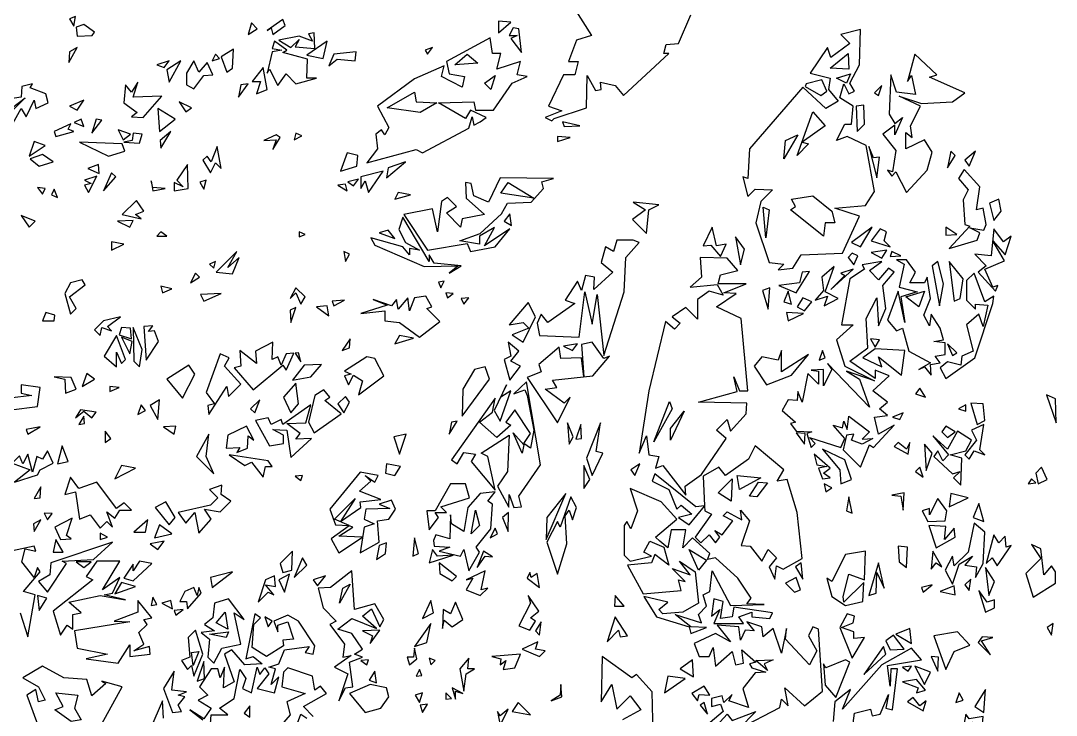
# Model space of a CAD drawing. Header units: millimetres. Extents: x -1920 to 1916, y -1858 to 1858.
# Drawn here: x -1067 to 115, y -1022 to -229 of the extents above; entities that cross this region are included whole.
import ezdxf

# ---------------------------------------------------------------- set-up
doc = ezdxf.new("R2010")
doc.units = ezdxf.units.MM
doc.layers.add('ALMOND-DRAW-PROFILE', color=7, linetype='Continuous', lineweight=25)

msp = doc.modelspace()

# ---------------------------------------------------------------- linework, layer by layer
at = {"layer": 'ALMOND-DRAW-PROFILE'}
for points in [[(-1006.3, -235.4), (-1004.4, -224.2), (-1011, -227)], [(-1002.5, -246.7), (-985.2, -246.1), (-982.8, -242), (-995, -233.6), (-1003.5, -236.4)], [(-807.3, -244.8), (-796.9, -238.3), (-803.5, -231.7)], [(-779.1, -244.8), (-765, -234.5), (-767.8, -227.9), (-785.7, -240.1), (-781, -237.3)], [(-521.9, -243), (-507.8, -230.7), (-521.9, -229.8)], [(-753.8, -258.9), (-731.2, -260.8), (-732.2, -243), (-738.7, -243.9), (-734.1, -252.3), (-749.1, -246.7), (-772.5, -251.4), (-758.5, -259.8), (-749.1, -250.5)], [(-495.6, -265.5), (-498.4, -238.3), (-505, -237.3), (-509.7, -245.8), (-500.3, -245.8), (-507.8, -249.5)], [(-202.8, -513.3), (-185.9, -511.4), (-176.5, -496.4), (-129.5, -494.5), (-109.8, -452.3), (-138, -442.9), (-103.3, -440.1), (-92.9, -424.1), (-102.3, -371.6), (-123.9, -361.2), (-136.1, -365.9), (-126.7, -347.1), (-119.2, -347.1), (-117.3, -326.5), (-132.4, -317.1), (-127.7, -301.2), (-122, -312.4), (-115.5, -309.6), (-121.1, -300.2), (-109.8, -279.6), (-108.9, -239.2), (-131.4, -244.8), (-121.1, -255.2), (-142.7, -271.1), (-146.4, -259.8), (-166.1, -288.9), (-143.6, -294.6), (-145.5, -307.7), (-134.2, -320.9), (-148.3, -329.3), (-174.6, -304.9), (-235.6, -375.3), (-237.5, -409.1), (-243.1, -407.2), (-237.5, -429.8), (-229, -421.3), (-209.3, -422.2), (-222.5, -435.4), (-228.1, -459.8), (-213.1, -504.8), (-196.2, -506.7)], [(-1011.9, -276.7), (-1002.5, -259.8), (-1011, -264.5)], [(-773.5, -303), (-764.1, -289.9), (-752.8, -301.2), (-729.4, -294.6), (-740.6, -294.6), (-739.7, -273), (-767.8, -265.5), (-763.2, -262.7), (-777.2, -252.3), (-780, -260.8), (-768.8, -262.7), (-780, -264.5), (-785.7, -288.9), (-782.9, -284.3)], [(-740.6, -268.3), (-721.9, -272.1), (-717.2, -252.3)], [(-672.1, -391.3), (-615.8, -376.2), (-608.3, -380), (-555.7, -351.8), (-551.9, -338.7), (-550.1, -348.1), (-542.6, -344.3), (-536, -339.6), (-553.8, -331.2), (-559.5, -340.6), (-590.4, -322.7), (-550.1, -321.8), (-548.2, -331.2), (-527.5, -331.2), (-506, -300.2), (-489.1, -292.7), (-500.3, -290.8), (-496.6, -275.8), (-523.8, -284.3), (-519.1, -266.4), (-528.5, -266.4), (-531.3, -248.6), (-581, -275.8), (-578.2, -289.9), (-560.4, -292.7), (-563.2, -304.9), (-586.7, -292.7), (-583.9, -280.5), (-617.7, -295.5), (-659.9, -326.5), (-646.8, -350.9), (-651.4, -359.4), (-655.2, -353.7), (-661.8, -358.4), (-659.9, -375.3)], [(-602.6, -267.4), (-597, -259.8), (-605.5, -262.7)], [(-848.6, -274.9), (-840.1, -272.1), (-844.8, -267.4)], [(-831.7, -288), (-825.1, -283.3), (-824.2, -261.7), (-838.2, -270.2)], [(-715.3, -280.5), (-705.9, -273), (-685.2, -274.9), (-684.3, -264.5), (-709.6, -267.4)], [(-571.7, -279.6), (-557.6, -267.4), (-545.4, -277.7)], [(-143.6, -283.3), (-123, -266.4), (-122, -284.3)], [(-56.3, -425.1), (-32.9, -399.7), (-27.2, -379.1), (-35.7, -365), (-57.3, -375.3), (-57.3, -356.5), (-49.8, -362.2), (-51.6, -349), (-40.4, -326.5), (-64.8, -315.2), (-39.4, -323.7), (-3.8, -321.8), (10.3, -311.5), (-30, -293.6), (-21.6, -290.8), (-46.9, -267.4), (-55.4, -298.3), (-50.7, -291.8), (-46, -313.4), (-67.6, -310.5), (-74.2, -290.8), (-76, -335.9), (-69.5, -346.2), (-61, -339.6), (-69.5, -359.4), (-69.5, -348.1), (-83.5, -358.4), (-68.5, -377.2), (-72.3, -401.6), (-77.9, -399.7), (-73.2, -406.3), (-68.5, -401.6)], [(-903, -282.4), (-897.4, -274.9), (-911.5, -279.6)], [(-897.4, -299.3), (-884.2, -274.9), (-900.2, -285.2)], [(-869.2, -306.8), (-858, -291.8), (-847.6, -290.8), (-854.2, -276.7), (-863.6, -288), (-869.2, -274.9), (-877.7, -288.9), (-877.7, -302.1)], [(-797.9, -312.4), (-785.7, -307.7), (-790.4, -282.4), (-802.6, -298.3), (-793.2, -298.3)], [(-530.4, -307.7), (-537.9, -300.2), (-525.7, -291.8)], [(-124.8, -300.2), (-136.1, -294.6), (-120.2, -289.9)], [(-1077.6, -350), (-1066.3, -329.3), (-1060.7, -338.7), (-1051.3, -319.9), (-1049.5, -329.3), (-1035.4, -322.7), (-1038.2, -312.4), (-1056, -305.8), (-1053.2, -301.2), (-1065.4, -304), (-1066.3, -316.2), (-1084.2, -319), (-1077.6, -329.3), (-1061.7, -317.1), (-1076.7, -332.1)], [(-927.2, -339.6), (-905.8, -315.2), (-938.7, -316.2), (-933.1, -299.3), (-940.6, -310.5), (-947.1, -302.1), (-949, -322.7), (-934, -334), (-940.6, -338.7)], [(-818.5, -316.2), (-807.3, -301.2), (-815.7, -302.1)], [(-170.7, -301.1), (-171.8, -304), (-153.9, -314.3), (-147.4, -309.6), (-153, -296.5)], [(-88.2, -314.3), (-84.5, -303), (-92.9, -311.5)], [(-611.1, -334), (-648.6, -328.4), (-617.7, -310.5), (-615.8, -321.8), (-592.3, -322.7)], [(-1002.5, -331.2), (-995, -319.9), (-1011, -326.5)], [(-908.6, -355.6), (-890.8, -341.5), (-910.5, -329.3)], [(-878.6, -333.1), (-872, -328.4), (-886.1, -321.8)], [(-112.6, -355.6), (-104.2, -347.1), (-105.1, -325.6), (-113.6, -326.5)], [(-1006, -345.2), (-995, -350), (-997.8, -341.5)], [(-985.6, -357.5), (-974.4, -342.5), (-980.9, -341.5)], [(-181.2, -382.8), (-163.3, -333.1), (-149.3, -349), (-175.5, -367.8), (-168, -369.7)], [(-1026.9, -361.2), (-1006.3, -355.6), (-1012.8, -352.8), (-1009.5, -346.8), (-1028.8, -355.6)], [(-950, -365), (-941.5, -358.4), (-955.6, -353.7)], [(-446.8, -350), (-429, -349), (-448.7, -344.3)], [(-949, -367.8), (-931.2, -368.7), (-928.4, -358.4), (-938.7, -357.5), (-939.6, -365.9)], [(-906.8, -374.4), (-895.5, -355.6), (-907.7, -365.9)], [(-779.1, -376.2), (-770.7, -362.2), (-775.4, -359.4), (-789.4, -365.9), (-775.4, -365)], [(-754.7, -365), (-746.3, -360.3), (-752.8, -357.5)], [(-454.3, -366.9), (-440.2, -362.2), (-454.3, -361.2)], [(-196.2, -386.6), (-194.3, -365.9), (-180.2, -359.4)], [(-1057, -383.8), (-1039.1, -371.6), (-1051.3, -366.9)], [(-966.8, -383.8), (-948.1, -378.1), (-950.9, -369.7), (-999.7, -367.8)], [(-850.5, -402.5), (-844.8, -391.3), (-838.2, -397.8), (-842.9, -372.5), (-849.5, -390.3), (-854.2, -383.8), (-858.9, -388.4)], [(-90.1, -408.2), (-87.3, -384.7), (-93.9, -385.6), (-99.5, -372.5)], [(-1045.7, -395), (-1029.7, -390.3), (-1041.9, -381.9), (-1056, -386.6)], [(-702.1, -400.7), (-683.4, -395), (-682.4, -382.8), (-694.6, -380)], [(-9.4, -396.9), (-0.9, -382.8), (-5.6, -378.1)], [(15, -395), (22.5, -378.1), (10.3, -388.4)], [(-990.3, -397.8), (-977.2, -403.5), (-978.1, -393.1)], [(-891.8, -423.2), (-875.8, -420.4), (-876.7, -393.1), (-888.9, -411), (-881.4, -418.5), (-891.8, -413.8)], [(-670.2, -425.1), (-653.3, -400.7), (-678.7, -407.2), (-678.7, -420.4), (-674, -411.9)], [(-649.6, -408.2), (-628, -390.3), (-647.7, -396.9)], [(-7.5, -488.9), (24.4, -479.5), (27.2, -471.1), (16, -465.4), (31.9, -468.2), (34.7, -461.7), (31, -442.9), (23.5, -444.8), (27.2, -418.5), (9.4, -398.8), (2.8, -409.1), (14.1, -422.2), (8.4, -433.5), (10.3, -461.7), (16, -463.5)], [(-989.4, -425.1), (-980, -406.3), (-994.1, -411), (-986.6, -414.7), (-994.1, -416.6)], [(-972.5, -423.2), (-958.4, -407.2), (-963.1, -402.5)], [(-916.2, -423.2), (-902.1, -420.4), (-916.2, -419.4), (-918, -411.9)], [(-862.3, -413.4), (-858, -421.3), (-855.1, -411)], [(-687.1, -417.5), (-681.5, -410), (-693.7, -412.9)], [(-553.8, -492.6), (-525.7, -487), (-508.8, -466.4), (-537.9, -486.1), (-526.5, -465), (-543.5, -474.8), (-543.5, -484.2), (-566, -480.4), (-542.6, -472), (-518.2, -449.5), (-518.2, -449.5), (-511.6, -437.3), (-484.4, -436.3), (-470.3, -420.4), (-472.2, -412.9), (-459, -409.1), (-520, -408.2), (-533.2, -436.3), (-550.1, -428.8), (-552.9, -414.7), (-559.5, -413.8), (-558.5, -431.6), (-537.9, -450.4), (-563.2, -455.1), (-565.1, -464.5), (-581, -448.5), (-569.8, -441), (-580.1, -430.7), (-586.7, -435.4), (-591.4, -470.1), (-597, -443.8), (-629.9, -450.4), (-602.6, -490.8), (-557.6, -483.3)], [(-1041.9, -426.9), (-1039.1, -420.4), (-1047.6, -419.4)], [(-1025, -430.7), (-1028.8, -421.3), (-1031.6, -427.9)], [(-694.6, -423.2), (-696.5, -415.7), (-705, -416.6)], [(-640.2, -432.6), (-622.3, -427.9), (-636.4, -425.1)], [(-481.5, -431.6), (-519.1, -426), (-510.6, -413.8)], [(-950.9, -450.4), (-929.3, -455.1), (-935.9, -450.4), (-926.5, -446.6), (-934.9, -434.4)], [(-352.9, -472), (-350.1, -444.8), (-338.9, -439.1), (-368, -436.3), (-353.9, -444.8), (-368.9, -456)], [(-151.1, -474.8), (-188.7, -444.8), (-183, -441), (-187.7, -432.6), (-163.3, -428.8), (-141.7, -446.6), (-138, -459.8), (-149.3, -459.8)], [(43.2, -457), (51.6, -446.6), (48.8, -432.6), (38.5, -437.3)], [(-216.8, -476.7), (-219.7, -442), (-213.1, -444.8)], [(-1057, -464.5), (-1050.4, -457.9), (-1066.3, -451.3)], [(-942.4, -464.5), (-938.7, -457), (-956.5, -457.9)], [(-578.2, -517), (-564.2, -508.6), (-595.1, -505.8), (-600.8, -496.4), (-600.8, -503.9), (-630.8, -453.2), (-635.5, -467.3), (-628, -482.3), (-612, -490.8), (-623.3, -488.9), (-623.3, -496.4), (-630.8, -487), (-667.4, -476.7), (-662.7, -485.1), (-606.4, -509.5), (-567.9, -508.6)], [(-506.9, -462.6), (-508.8, -449.5), (-515.3, -457.9)], [(-911.5, -474.8), (-900.2, -474.8), (-906.8, -470.1)], [(-749.1, -475.7), (-742.5, -472.9), (-749.1, -470.1)], [(-640.2, -477.6), (-647.7, -468.2), (-658, -471.1)], [(-268.5, -498.3), (-261.9, -484.2), (-273.2, -486.1), (-277.9, -464.5), (-288.2, -486.1), (-279.7, -485.1)], [(-108.9, -487), (-95.7, -464.5), (-119.2, -482.3)], [(-79.2, -470), (-86.4, -466.4), (-96.7, -480.4), (-75.1, -487), (-81.7, -480.4)], [(-11.3, -473.9), (0.9, -472.9), (-11.3, -464.5)], [(45.1, -537.7), (47.9, -531.1), (42.2, -533), (32.9, -512.4), (55.4, -503), (42.2, -480.4), (56.3, -496.4), (62.9, -474.8), (54.4, -481.4), (43.2, -466.4), (40.4, -497.3), (21.6, -495.5), (34.7, -508.6), (25.3, -516.1)], [(-963.1, -490.8), (-949, -484.2), (-963.1, -481.4)], [(-422.5, -520), (-427.1, -536.8), (-431.8, -526.4), (-445.9, -548), (-434.6, -551.8), (-465.6, -573.4), (-473.1, -564), (-477.8, -574.3), (-475, -588.4), (-429.9, -590.3), (-423.3, -538.6), (-414.9, -575.2), (-409.3, -541.5), (-401.8, -610.9), (-378.3, -538.6), (-376.4, -499.2), (-361.4, -482.3), (-368, -479.5), (-386.7, -479.5), (-390.5, -492.6), (-399.9, -487), (-404.6, -504.8), (-391.4, -516.1), (-413, -535.8), (-412.1, -521.7)], [(-245.9, -507.7), (-241.2, -489.8), (-251.6, -475.7)], [(-843.9, -516.1), (-825.1, -518), (-817.6, -499.2), (-830.7, -510.5), (-820.4, -492.6)], [(-696.5, -503.9), (-691.8, -495.5), (-698.4, -492.6)], [(-116.4, -507.7), (-111.7, -497.3), (-118.3, -494.5), (-123, -499.2)], [(-84.5, -500.2), (-78.8, -490.8), (-96.7, -493.6)], [(-75.1, -498.3), (-62.9, -497.3), (-73.2, -492.6)], [(-846.7, -511.4), (-844.8, -503.9), (-851.4, -506.7)], [(-307.9, -770.5), (-308.8, -760.2), (-290.1, -747), (-261.9, -705.7), (-273.2, -696.3), (-261, -684.1), (-257.2, -697.3), (-239.4, -677.6), (-238.4, -665.4), (-293.8, -664.4), (-249.7, -652.2), (-253.4, -635.3), (-246.9, -651.3), (-237.5, -651.3), (-245, -568.7), (-273.2, -555.5), (-250.6, -540.5), (-264.7, -539.6), (-239.4, -529.3), (-271.3, -529.3), (-268.5, -518.9), (-248.8, -514.2), (-261, -500.2), (-291.9, -499.2), (-290.1, -521.7), (-303.2, -533), (-272.2, -530.2), (-265.6, -542.4), (-281.6, -537.7), (-294.7, -547.1), (-294.7, -569.6), (-307.9, -556.5), (-323.8, -566.8), (-314.5, -574.3), (-321, -580.9), (-331.4, -572.4), (-350.1, -651.3), (-361.4, -722.6), (-352.9, -702.9), (-350.1, -724.5), (-338.9, -726.4), (-342.6, -739.5), (-334.2, -736.7)], [(-108.9, -738.6), (-98.6, -713.2), (-93.9, -716.1), (-70.4, -690.7), (-88.2, -701), (-92.9, -681.3), (-77.9, -679.4), (-87.3, -671.9), (-77.9, -664.4), (-94.8, -651.3), (-76, -634.4), (-92, -627.8), (-92, -637.2), (-121.1, -617.5), (-100.4, -602.5), (-102.3, -568.7), (-90.1, -545.2), (-88.2, -577.1), (-79.8, -557.4), (-83.5, -531.1), (-70.4, -516.1), (-77, -511.4), (-88.2, -524.6), (-98.6, -514.2), (-84.5, -503.9), (-107, -507.7), (-104.2, -512.4), (-121.1, -523.6), (-130.5, -576.2), (-117.3, -576.2), (-136.1, -593.1), (-126.7, -623.1), (-92.9, -640), (-124.8, -628.8), (-109.8, -638.1), (-98.6, -670.1), (-146.4, -620.3), (-141.7, -626.9), (-151.1, -645.6), (-151.1, -626.9), (-165.2, -627.8), (-156.8, -628.8), (-156.8, -643.8), (-169, -631.6), (-175.5, -664.4), (-180.2, -652.2), (-181.2, -662.5), (-191.5, -661.6), (-198.1, -673.8), (-183, -687), (-188.7, -688.8), (-182.1, -697.3), (-164.3, -698.2), (-169.9, -700.1), (-165.2, -716.1), (-160.5, -711.4), (-167.1, -704.8), (-131.4, -716.1), (-126.7, -705.7), (-139.9, -690.7), (-129.5, -693.5), (-127.7, -686), (-123.9, -695.4), (-122, -680.4), (-98.6, -698.2), (-107, -706.7), (-94.8, -705.7), (-107, -712.3), (-119.2, -707.6), (-116.4, -701), (-124.8, -702), (-128.6, -718.9)], [(-28.2, -633.4), (-29.1, -621.2), (-17.8, -619.4), (-23.5, -611.9), (-12.2, -610), (-12.2, -596.8), (-25.3, -595), (-14.1, -593.1), (-17.8, -579.9), (-28.2, -564), (-30, -577.1), (-36.6, -564.9), (-29.1, -546.1), (-32.9, -521.7), (-35.7, -528.3), (-52.6, -528.3), (-46, -516.1), (-56.3, -502), (-67.6, -502), (-59.1, -506.7), (-64.8, -533), (-44.1, -538.6), (-62.9, -544.3), (-58.2, -573.4), (-65.7, -537.7), (-77.9, -570.6), (-67.6, -582.8), (-61, -579.9), (-53.5, -606.2), (-29.1, -619.4), (-42.2, -626.9), (-35.7, -624.1)], [(-18.8, -554.6), (-14.1, -529.3), (-20.7, -503.9), (-27.2, -508.6)], [(-1.9, -549), (4.7, -546.1), (8.4, -523.6), (-7.5, -503.9)], [(-873, -528.3), (-862.7, -521.7), (-867.3, -517)], [(-182.1, -539.6), (-167.1, -515.2), (-175.5, -516.1), (-178.4, -528.3), (-201.8, -531.1)], [(-150.2, -554.6), (-134.2, -546.1), (-149.3, -538.6), (-138.9, -509.5), (-153, -521.7), (-151.1, -536.8), (-160.5, -548), (-146.4, -543.3)], [(-142.7, -535.8), (-117.3, -512.4), (-131.4, -517), (-126.7, -519.9)], [(-11.3, -637.2), (21.6, -613.7), (42.2, -551.8), (43.2, -543.3), (32.9, -549.9), (20.7, -517), (12.2, -525.5), (12.2, -548), (22.5, -558.4), (22.5, -552.7), (36.6, -553.7), (31, -578.1), (26.3, -564), (12.2, -576.2), (19.7, -606.2), (6.6, -611.9), (5.6, -622.2), (-9.4, -618.4), (-17.8, -625)], [(-1010, -564), (-1003.5, -557.4), (-1011, -544.3), (-993.2, -530.3), (-996.9, -524.6), (-1010, -528.3), (-1016.6, -540.5)], [(-587.6, -533.9), (-583.9, -526.4), (-590.4, -527.4)], [(-904.9, -539.6), (-894.6, -534.9), (-906.8, -532.1)], [(-858, -549), (-838.2, -540.5), (-861.7, -541.5)], [(-747.2, -552.7), (-742.5, -544.3), (-752.8, -533.9), (-759.4, -546.1), (-752.8, -539.6)], [(-612, -590.3), (-588.6, -572.4), (-603.6, -557.4), (-597.9, -555.5), (-604.5, -543.3), (-617.7, -545.2), (-623.3, -560.2), (-625.2, -545.2), (-636.4, -558.4), (-638.3, -547.1), (-643.9, -554.6), (-664.6, -547.1), (-648.6, -553.7), (-678.7, -563), (-651.4, -560.2), (-651.4, -571.5), (-634.6, -573.4)], [(-580.1, -545.2), (-573.5, -540.5), (-582, -539.6)], [(-214, -558.4), (-212.1, -533.9), (-220.6, -536.8)], [(-187.7, -552.7), (-191.5, -537.7), (-196.2, -549.9)], [(-42.2, -555.5), (-57.3, -544.3), (-35.7, -537.7)], [(-715.3, -565.9), (-717.2, -554.6), (-729.4, -555.5)], [(-709.6, -554.6), (-697.4, -548), (-711.5, -549)], [(-561.3, -552.7), (-555.7, -545.2), (-564.2, -546.1)], [(-493.7, -595.9), (-479.7, -566.8), (-488.1, -550.8), (-509.7, -576.2), (-493.7, -573.4), (-487.2, -579.9), (-506, -587.5)], [(-172.7, -560.2), (-164.3, -549.9), (-174.6, -545.2), (-181.2, -555.5)], [(-1041.9, -571.5), (-1028.8, -571.5), (-1027.9, -564.9), (-1038.2, -562.1)], [(-976.2, -588.4), (-974.4, -579), (-963.1, -582.8), (-967.8, -578.1), (-952.8, -566.8), (-972.5, -571.5), (-982.8, -581.8)], [(-758.5, -573.4), (-752.8, -556.5), (-759.4, -559.3)], [(-191.5, -571.5), (-173.7, -563), (-193.4, -562.1)], [(-923.7, -616.6), (-909.6, -595), (-914.3, -582.8), (-920.9, -583.7), (-916.2, -577.1), (-926.5, -578.1)], [(-957.5, -624.1), (-957.5, -607.2), (-951.8, -620.3), (-947.1, -615.6), (-957.5, -588.4), (-971.5, -611.9)], [(-940.6, -592.1), (-941.5, -579.9), (-951.8, -579), (-954.6, -587.5)], [(-942.4, -609), (-939.6, -595), (-951.8, -590.3)], [(-931.2, -624.1), (-928.4, -604.3), (-938.7, -579), (-937.7, -617.5)], [(-640.2, -597.8), (-618.6, -591.2), (-634.6, -588.4)], [(-801.6, -650.3), (-767.8, -622.2), (-764.1, -627.8), (-755.3, -608.5), (-764.1, -609), (-769.7, -622.2), (-773.5, -612.8), (-780, -615.6), (-779.1, -595.9), (-798.8, -606.2), (-797.9, -620.3), (-816.7, -605.3), (-815.7, -623.1), (-823.2, -625)], [(-700.3, -605.3), (-691.8, -602.5), (-690.9, -592.1)], [(-508.8, -639.1), (-496.6, -623.1), (-507.8, -617.5), (-498.4, -606.2), (-510.6, -595.9), (-507.8, -611.9), (-515.3, -615.6)], [(-454.3, -687.9), (-440.2, -658.8), (-446.8, -665.4), (-468.4, -649.4), (-455.3, -647.5), (-460, -639.1), (-414, -634.4), (-395.2, -611.9), (-401.8, -614.7), (-414.9, -595.9), (-427.1, -598.7), (-424.3, -635.3), (-427.1, -613.7), (-450.6, -614.7), (-452.4, -601.5), (-475.9, -621.2), (-473.1, -629.7), (-489.1, -636.3)], [(-437.4, -605.3), (-431.8, -597.8), (-447.8, -600.6)], [(-92, -601.5), (-87.3, -593.1), (-97.6, -592.1)], [(-3.8, -610.9), (0.9, -608.1), (-9.4, -597.8)], [(-852.3, -678.5), (-831.7, -646.6), (-829.8, -657.9), (-815.7, -643.8), (-834.5, -623.1), (-828.9, -613.7), (-839.2, -609), (-855.1, -653.2), (-845.8, -666.3), (-853.3, -668.2)], [(-753.9, -608.4), (-747.2, -618.4), (-750, -608.1)], [(-681.5, -656), (-652.4, -634.4), (-662.7, -614.7), (-672.1, -612.8), (-697.4, -628.8), (-689.9, -632.5), (-697.4, -634.4), (-692.8, -644.7), (-687.1, -633.4), (-676.8, -640)], [(-215.9, -644.7), (-187.7, -633.4), (-168, -610), (-199, -629.7), (-199, -605.3), (-202.8, -616.6), (-221.5, -612.8), (-230, -623.1)], [(-155.8, -616.6), (-149.3, -613.7), (-152.1, -605.3)], [(-62, -633.4), (-58.2, -605.3), (-92, -603.4), (-106.1, -613.7), (-84.5, -624.1), (-88.2, -612.8)], [(-882.4, -659.7), (-868.3, -632.5), (-874.9, -622.2), (-900.2, -638.1)], [(-756.6, -639.1), (-735.9, -635.3), (-723.7, -621.2), (-743.4, -622.2)], [(-563.2, -680.4), (-532.2, -638.1), (-536.9, -624.1), (-549.1, -626.9), (-562.3, -649.4)], [(-1015.7, -654.1), (-1003.5, -649.4), (-1009.1, -636.3), (-1028.8, -635.3), (-1016.6, -638.1)], [(-996.9, -646.6), (-982.8, -638.1), (-991.3, -631.6)], [(-1077.6, -672.9), (-1047.6, -669.1), (-1044.8, -647.5), (-1066.3, -644.7), (-1066.3, -654.1), (-1054.1, -656.9), (-1079.5, -659.7), (-1077.6, -671), (-1089.8, -664.4)], [(-965, -652.2), (-954.6, -647.5), (-965, -646.6)], [(-758.5, -676.6), (-750, -666.3), (-752.8, -642.8), (-766.9, -658.8)], [(-510, -784.2), (-509.7, -769.6), (-504.1, -784.6), (-495.6, -783.6), (-498.4, -771.4), (-474, -735.8), (-490, -641), (-504.1, -655), (-491.9, -650.3), (-489.1, -656.9), (-481.5, -696.3), (-485.3, -717), (-492.8, -711.4), (-485.3, -700.1), (-503.1, -672.9), (-513.5, -687), (-507.8, -690.7), (-523.8, -704.8), (-543.5, -687), (-528.5, -675.7), (-525.7, -659.7), (-575.4, -730.1), (-568.8, -734.8), (-561.3, -721.7), (-548.2, -723.6), (-552.9, -732), (-525.7, -764.9), (-534.1, -726.4), (-541.6, -722.6), (-509.7, -702), (-511.6, -743.3), (-522.8, -760.2)], [(-520, -686), (-507.8, -651.3), (-519.1, -658.8), (-512.5, -644.7), (-526.6, -673.8)], [(-46, -655), (-34.7, -658.8), (-41.3, -648.5)], [(-732.2, -699.2), (-701.2, -677.6), (-720, -662.5), (-714.3, -658.8), (-720.9, -650.3), (-731.2, -656.9), (-738.7, -687)], [(-698.4, -676.6), (-691.8, -664.4), (-696.5, -657.9), (-705, -666.3)], [(114.5, -687.9), (113.6, -660.7), (103.3, -656)], [(-1004.4, -682.3), (-995, -674.7), (-985.6, -682.3), (-980.9, -675.7), (-998.8, -672.9)], [(-933.1, -678.5), (-924.6, -673.8), (-929.3, -667.2)], [(-910.5, -684.1), (-908.6, -661.6), (-919, -668.2)], [(-799.8, -676.6), (-794.1, -661.6), (-804.5, -671.9)], [(-758.5, -727.3), (-735, -705.7), (-752.8, -706.7), (-748.1, -700.1), (-763.2, -688.8), (-741.6, -687.9), (-735.9, -667.2), (-767.8, -689.8), (-769.7, -684.1), (-781, -689.8), (-784.7, -682.3), (-798.8, -685.1), (-782.9, -714.2), (-766.9, -711.4), (-766.9, -702), (-779.1, -695.4), (-763.2, -696.3)], [(-344.5, -709.5), (-326.7, -663.5), (-323.8, -671.9)], [(11.3, -674.7), (11.3, -667.2), (2.8, -671.9)], [(24.4, -689.8), (32.9, -685.1), (31, -666.3), (16.9, -665.4)], [(-1000.6, -689.8), (-994.1, -688.8), (-995, -680.4)], [(-325.7, -707.6), (-325.7, -694.5), (-309.8, -674.7)], [(-63.8, -684.1), (-60.1, -676.6), (-72.3, -681.3)], [(-1058.8, -701), (-1044.8, -692.6), (-1060.7, -695.4)], [(-891.8, -701), (-889.9, -691.6), (-904, -692.6)], [(-820.4, -721.7), (-808.2, -717), (-807.3, -702.9), (-800.7, -707.6), (-809.1, -691.6), (-830.7, -702), (-832.6, -717), (-816.7, -716.1)], [(-578.2, -701), (-568.8, -686), (-575.4, -687)], [(-441.2, -712.3), (-436.5, -703.8), (-443.1, -687.9)], [(-433.7, -706.7), (-427.1, -705.7), (-428, -689.8)], [(-414.9, -748), (-402.7, -722.6), (-410.2, -720.7), (-405.5, -687.9), (-421.5, -728.3)], [(-9.4, -704.8), (-0.9, -698.2), (-11.3, -691.6), (-16, -698.2)], [(15, -729.2), (20.7, -719.8), (32.9, -724.5), (27.2, -718.9), (31.9, -689.8), (17.8, -696.3), (23.5, -707.6), (10.3, -724.5)], [(-970.6, -710.4), (-964, -705.7), (-970.6, -697.3)], [(-846.7, -746.1), (-855.1, -726.4), (-852.3, -701), (-866.4, -726.4)], [(-634.6, -723.6), (-627, -701), (-641.1, -703.8)], [(-494.7, -722.6), (-505, -699.2), (-492.8, -713.2)], [(-172.7, -712.3), (-171.8, -700.1), (-182.1, -699.2)], [(5.6, -759.2), (6.6, -728.3), (-6.6, -724.5), (11.3, -719.8), (17.8, -707.6), (1.9, -697.3), (-9.4, -717.9), (-26.3, -702.9), (-8.4, -724.5), (-15, -731.1), (-20.7, -719.8), (-25.3, -726.4), (-3.8, -746.1), (4.7, -743.3), (-2.8, -750.8)], [(-1047.6, -747.3), (-1044.8, -741.4), (-1029.7, -733.9), (-1036.3, -719.8), (-1041.9, -729.2), (-1048.5, -726.4), (-1053.2, -744.2), (-1058.8, -723.6), (-1064.5, -734.8), (-1068.2, -725.4), (-1076.7, -733.9), (-1056, -741.4), (-1073.9, -755.5)], [(-1025, -734.8), (-1012.8, -732), (-1019.4, -714.2)], [(-304.1, -804.3), (-286.6, -783), (-286.3, -788.3), (-278.8, -792.1), (-297.6, -818.4), (-291, -824.9), (-281.6, -815.6), (-274.1, -824.9), (-269.4, -818.4), (-275, -810.9), (-266.6, -815.6), (-254.4, -799.6), (-265.6, -794), (-261, -789.3), (-244.1, -798.7), (-245.9, -787.4), (-235.6, -799.6), (-245, -827.8), (-234.7, -828.7), (-221.5, -845.6), (-214, -832.4), (-204.6, -841.8), (-213.1, -852.2), (-206.5, -866.2), (-204.6, -851.2), (-197.1, -855), (-175.5, -842.8), (-181.2, -790.2), (-192.4, -752.7), (-203.7, -754.5), (-196.2, -741.4), (-229, -714.2), (-236.5, -729.2), (-262.8, -748), (-270.3, -738.6), (-288.2, -748.9), (-286.6, -782.7), (-296.6, -783.6), (-343.6, -746.1), (-346.4, -754.5), (-327.6, -763.9), (-318.2, -786.5), (-313.5, -781.8), (-301.3, -792.1), (-316.3, -795.8)], [(-131.4, -757.4), (-119.2, -752.7), (-126.7, -730.1), (-152.1, -717.9), (-132.4, -741.4)], [(-54.4, -723.6), (-52.6, -710.4), (-56.3, -717.9), (-65.7, -710.4), (-70.4, -715.1)], [(-33.8, -742.3), (-27.2, -722.6), (-35.7, -712.3)], [(-790.4, -749.8), (-787.6, -737.6), (-780, -737.6), (-784.7, -731.1), (-828.9, -724.5), (-811, -736.7), (-803.5, -732.9)], [(-152.1, -751.7), (-143.6, -750.8), (-151.1, -745.2), (-143.6, -739.5), (-161.5, -723.6), (-158.6, -735.8), (-147.4, -737.6), (-156.8, -739.5)], [(-959.3, -751.7), (-935.9, -739.5), (-951.8, -736.7)], [(-692.2, -805.2), (-708.7, -797.7), (-685.2, -774.3), (-702.1, -800.5), (-678.7, -784.6), (-679.6, -778), (-656.1, -775.2), (-680.5, -765.8), (-667.4, -754.5), (-674, -748), (-662.7, -755.5), (-659, -748), (-679.6, -744.2), (-714.3, -786.5), (-707.8, -804.3)], [(-640.2, -748), (-633.6, -737.6), (-649.6, -734.8), (-650.5, -745.2)], [(-424.3, -763), (-417.7, -752.7), (-424.3, -736.7)], [(-366.1, -748), (-360.5, -734.8), (-370.8, -741.4)], [(-37.5, -749.8), (-41.3, -738.6), (-46, -743.3)], [(93.9, -757.4), (104.2, -752.7), (97.6, -738.6), (91.1, -745.2)], [(-976.2, -808), (-968.7, -800.5), (-962.2, -807.1), (-968.7, -789.3), (-959.3, -796.8), (-953.7, -787.4), (-940.6, -787.4), (-948.8, -779.2), (-957.5, -785.5), (-980, -755.5), (-1000.6, -763), (-1010, -749.8), (-1016.6, -769.6), (-1004.4, -766.7), (-999.7, -797.7), (-987.5, -793)], [(-747.2, -753.6), (-745.3, -748), (-753.8, -748.9)], [(-256.3, -777.1), (-271.3, -767.7), (-255.3, -751.7)], [(-246.9, -763.9), (-249.7, -748), (-222.5, -750.8)], [(-235.6, -771.4), (-225.3, -755.5), (-215, -756.4), (-227.2, -772.4)], [(82.6, -757.4), (91.1, -756.4), (86.4, -751.7)], [(-1051.3, -774.3), (-1044.8, -773.3), (-1043.8, -761.1)], [(-863.6, -813.7), (-849.5, -797.7), (-857, -786.5), (-839.2, -789.3), (-827, -777.1), (-838.2, -769.6), (-837.3, -759.2), (-851.4, -763.9), (-842, -773.3), (-850.5, -781.8), (-887.1, -790.2), (-878.6, -802.4), (-868.3, -790.2)], [(-600.8, -809.9), (-590.4, -795.8), (-594.2, -790.2), (-581, -790.2), (-587.6, -783.6), (-554.8, -773.3), (-559.5, -757.4), (-576.4, -757.4), (-594.2, -788.3), (-603.6, -788.3)], [(-555.7, -856.9), (-543.5, -835.3), (-547.3, -829.6), (-530.4, -809), (-528.5, -780.8), (-534.1, -777.1), (-525.7, -766.7), (-542.6, -768.6), (-556.6, -784.6), (-561.3, -811.8), (-575.4, -803.3), (-576.4, -793), (-577.3, -820.2), (-593.3, -815.6), (-596.1, -822.1), (-595.1, -828.7), (-577.3, -829.6), (-589.5, -834.3), (-565.1, -840), (-561.3, -832.4)], [(-302.3, -928.2), (-284.4, -921.6), (-302.3, -920.7), (-320.1, -906.6), (-290.1, -916), (-293.8, -906.6), (-284.4, -897.2), (-288.2, -884.1), (-280.7, -880.3), (-277.9, -856.9), (-257.2, -896.3), (-218.7, -895.3), (-238.4, -894.4), (-233.7, -887.8), (-248.8, -865.3), (-274.1, -841.8), (-283.5, -843.7), (-280.7, -837.1), (-300.4, -819.3), (-311.6, -830.6), (-307.9, -809.9), (-324.8, -809.9), (-328.5, -830.6), (-337.9, -823.1), (-342.6, -818.4), (-318.2, -797.7), (-336.1, -778), (-371.7, -763), (-363.3, -788.3), (-370.8, -809), (-375.5, -800.5), (-378.3, -805.2), (-378.3, -839), (-371.7, -845.6), (-347.3, -840), (-355.8, -835.3), (-349.2, -823.1), (-333.2, -829.6), (-327.6, -850.3), (-343.6, -838.1), (-347.3, -847.5), (-374.5, -850.3), (-356.7, -883.1), (-313.5, -879.4), (-316.3, -867.2), (-308.8, -869.1), (-323.8, -854), (-303.2, -861.5), (-315.4, -845.6), (-297.6, -857.8), (-293.8, -893.5), (-311.6, -903.8), (-334.2, -905.7), (-338.9, -901), (-328.5, -892.5), (-355.8, -886), (-341.7, -909.4), (-304.1, -920.7)], [(-148.3, -766.7), (-141.7, -762), (-150.2, -757.4)], [(-60.1, -787.4), (-59.1, -767.7), (-73.2, -770.5), (-62.9, -771.4)], [(-897.4, -804.3), (-890.8, -795.8), (-901.1, -778), (-913.3, -784.6)], [(-679.6, -836.2), (-658, -824), (-659.9, -799.6), (-646.8, -797.7), (-639.2, -786.5), (-643.9, -776.1), (-658, -780.8), (-645.8, -785.5), (-673, -786.5), (-674.9, -797.7), (-663.7, -803.3), (-674.9, -807.1)], [(-467.5, -821.2), (-444.9, -768.6), (-466.5, -795.8)], [(-454.3, -860.6), (-444, -825.9), (-445.9, -794), (-441.2, -787.4), (-437.4, -798.7), (-432.7, -784.6), (-439.3, -772.4), (-451.5, -807.1), (-454.3, -800.5), (-466.5, -824)], [(-118.3, -791.1), (-122, -772.4), (-124.8, -788.3)], [(-31.9, -800.5), (-12.2, -799.6), (-10.3, -788.3), (-20.7, -774.3), (-30, -793), (-30, -785.5), (-38.5, -788.3)], [(-7.5, -783.6), (14.1, -773.3), (-5.6, -768.6)], [(-1036.3, -798.7), (-1031, -791.5), (-1040.1, -791.1)], [(-552.9, -814.6), (-548.2, -787.4), (-543.5, -805.2)], [(-510.6, -811.8), (-510.2, -790.2), (-517.2, -795.8)], [(31.9, -800.5), (26.3, -779.9), (19.7, -795.8)], [(-1051.3, -811.8), (-1043.8, -798.7), (-1052.3, -803.3)], [(-1021.3, -821.2), (-1009.1, -820.2), (-1014.7, -816.5), (-1008.2, -796.8), (-1027.9, -807.1)], [(-937.7, -812.7), (-924.6, -812.7), (-921.8, -798.7)], [(-3.8, -871.9), (3.8, -849.3), (18.8, -840), (10.3, -850.3), (23.5, -852.2), (22.5, -864.4), (31, -848.4), (32.9, -812.7), (20.7, -802.4), (14.1, -835.3), (-1.9, -851.2), (-3.8, -840), (-12.2, -855.9)], [(-976.2, -821.2), (-967.8, -818.4), (-976.2, -813.7)], [(-914.3, -819.3), (-894.6, -814.6), (-908.6, -804.3)], [(-704, -836.2), (-676.8, -818.4), (-704, -817.4), (-688.1, -807.1), (-692, -805.3), (-712.5, -820.2)], [(-531.3, -819.3), (-522.8, -814.6), (-525.7, -808)], [(-22.5, -830.6), (-0.9, -818.4), (-1.9, -808), (-13.1, -821.2), (-11.3, -806.2), (-31, -805.2)], [(-1036.3, -881.3), (-1014.7, -848.4), (-1019.4, -845.6), (-983.7, -843.7), (-962.2, -824), (-1032.6, -847.5), (-1033.5, -861.5), (-1046.6, -869.1)], [(-1029.7, -835.3), (-1018.5, -835.3), (-1026.9, -821.2)], [(-910.5, -832.4), (-903, -823.1), (-919, -825.9)], [(-660.8, -843.7), (-650.5, -837.1), (-649.6, -824.9), (-658, -827.8)], [(-619.5, -840), (-613, -837.1), (-617.7, -819.3)], [(46.9, -851.2), (62.9, -827.8), (57.3, -829.6), (56.3, -817.4), (48.8, -824.9), (43.2, -815.6), (34.7, -848.4), (41.3, -841.8)], [(88.2, -886.9), (113.6, -870.9), (113.6, -857.8), (108.9, -851.2), (100.4, -861.5), (96.7, -831.5), (86.4, -826.8), (96.7, -842.8), (79.8, -859.7)], [(-767.8, -858.7), (-757.5, -855.9), (-756.6, -834.3), (-770.7, -848.4)], [(-600.8, -847.5), (-573.5, -839), (-591.4, -840), (-597, -832.4)], [(-546.3, -853.1), (-536.9, -840), (-528.5, -840.9), (-538.8, -834.3)], [(-293.8, -855.9), (-304.1, -832.4), (-284.4, -844.7)], [(-125.8, -896.3), (-106.1, -891.6), (-105.1, -870), (-127.7, -892.5), (-128.6, -886), (-122, -860.6), (-104.2, -867.2), (-103.3, -834.3), (-125.8, -838.1), (-141.7, -869.1), (-147.4, -865.3), (-141.7, -886)], [(-56.3, -853.1), (-55.4, -829.6), (-65.7, -828.7), (-64.8, -846.5)], [(-28.2, -855), (-22.5, -847.5), (-16, -852.2), (-26.3, -834.3)], [(-1021.3, -930.1), (-1013.8, -918.8), (-1007.2, -923.5), (-1007.2, -906.6), (-997.8, -904.7), (-1011.9, -892.5), (-976.2, -885), (-947.1, -889.7), (-971.5, -884.1), (-962.2, -882.2), (-953.7, -864.4), (-973.4, -878.4), (-953.7, -845.6), (-980, -845.6), (-992.2, -863.4), (-984.7, -867.2), (-1029.7, -902.9)], [(-995, -853.1), (-986.6, -846.5), (-1003.5, -846.5)], [(-938.7, -868.1), (-917.1, -848.4), (-931.2, -845.6), (-938.7, -856.9), (-938.7, -849.3), (-949, -865.3)], [(-754.7, -864.4), (-740.6, -850.3), (-745.3, -841.8)], [(-574.5, -868.1), (-569.8, -863.4), (-589.5, -847.5), (-588.6, -859.7)], [(-174.6, -866.2), (-176.5, -847.5), (-183, -852.2)], [(-99.5, -885), (-91.1, -882.2), (-90.1, -858.7), (-81.7, -876.6), (-88.2, -847.5)], [(-848.6, -875.6), (-825.1, -857.8), (-850.5, -864.4)], [(-766, -881.3), (-760.3, -860.6), (-772.5, -867.2)], [(-704, -1005.2), (-696.5, -990.1), (-688.1, -989.2), (-691.8, -961), (-676.8, -955.4), (-686.2, -951.7), (-676.8, -946), (-689, -928.2), (-705, -923.5), (-689, -911.3), (-660.8, -922.6), (-676.8, -908.5), (-666.5, -900), (-657.1, -920.7), (-652.4, -912.2), (-662.7, -894.4), (-686.2, -901), (-689, -856.9), (-713.4, -875.6), (-727.5, -876.6), (-721.9, -899.1), (-706.8, -914.1), (-714.3, -917.9), (-697.4, -940.4), (-699.3, -955.4), (-689.9, -953.5), (-708.7, -966.7), (-693.7, -974.2)], [(-542.6, -885), (-534.1, -876.6), (-541.6, -878.4), (-536.9, -856.9), (-558.5, -867.2), (-551, -865.3), (-558.5, -878.4)], [(-475, -875.6), (-477.8, -859.7), (-484.4, -864.4), (-486.2, -858.7), (-489.1, -865.3)], [(37.5, -885), (44.1, -869.1), (33.8, -853.1)], [(-959.3, -883.1), (-935.9, -874.7), (-951.8, -870)], [(-796, -892.5), (-784.7, -881.3), (-778.2, -884.1), (-787.6, -872.8), (-776.3, -874.7), (-777.2, -862.5), (-787.6, -867.2)], [(-728.4, -873.8), (-719, -862.5), (-733.1, -867.2)], [(-703.1, -893.5), (-699.3, -876.6), (-690.9, -871.9)], [(-184, -881.3), (-177.4, -878.4), (-182.1, -864.4), (-194.3, -870.9)], [(-37.5, -881.3), (-27.2, -872.8), (-39.4, -875.6)], [(-17.8, -880.3), (-0.9, -884.1), (-1.9, -873.8)], [(15, -879.4), (16.9, -866.2), (10.3, -872.8)], [(-1045.7, -901.9), (-1037.2, -887.8), (-1047.6, -885)], [(-876.7, -900), (-860.8, -882.2), (-863.6, -875.6), (-865.5, -885), (-869.2, -875.6), (-879.6, -880.3), (-885.2, -891.6), (-877.7, -891.6)], [(-486.2, -924.4), (-479.7, -914.1), (-485.3, -910.4), (-475.9, -902.9), (-488.1, -885), (-485.3, -893.5), (-498.4, -919.7)], [(-389.6, -897.2), (-378.3, -897.2), (-388.6, -885)], [(33.8, -903.8), (44.1, -899.1), (44.1, -889.7), (35.7, -892.5), (26.3, -879.4)], [(-992.2, -957.3), (-955.6, -962), (-942.4, -941.3), (-942.4, -954.5), (-919, -951.7), (-919.9, -943.2), (-937.7, -947.9), (-926.5, -940.4), (-932.1, -927.3), (-922.7, -917.9), (-926.5, -912.2), (-917.1, -910.4), (-933.1, -890.6), (-933.1, -903.8), (-960.3, -914.1), (-942.4, -915.1), (-1005.3, -925.4), (-1002.5, -945.1), (-967.8, -951.7)], [(-918, -896.3), (-911.5, -895.3), (-916.2, -886.9)], [(-893.6, -900), (-895.5, -890.6), (-905.8, -893.5)], [(-846.7, -962), (-837.3, -945.1), (-815.7, -940.4), (-823.2, -904.7), (-812, -912.2), (-829.8, -888.8), (-845.8, -893.5), (-847.6, -910.4), (-857, -917.9), (-845.8, -925.4), (-860.8, -927.3), (-851.4, -934.8), (-853.3, -955.4)], [(-608.3, -911.3), (-596.1, -904.7), (-598.9, -890.6)], [(-585.7, -922.6), (-583.9, -913.2), (-574.5, -920.7), (-562.3, -912.2), (-570.7, -892.5), (-576.4, -905.7), (-584.8, -901)], [(-276, -916.9), (-242.2, -916.9), (-247.8, -909.4), (-232.8, -903.8), (-232.8, -909.4), (-212.1, -911.3), (-209.3, -904.7), (-253.4, -898.2), (-255.3, -909.4), (-268.5, -911.3), (-265.6, -891.6), (-276, -888.8), (-278.8, -908.5), (-269.4, -901)], [(-889.9, -907.5), (-881.4, -901), (-891.8, -901.9)], [(-830.7, -923.5), (-843.9, -916), (-833.6, -903.8)], [(-784.7, -920.7), (-780, -914.1), (-788.5, -909.4)], [(-398, -937.6), (-384.9, -924.4), (-383, -931.9), (-374.5, -931), (-388.6, -909.4)], [(-118.3, -956.4), (-104.2, -932.9), (-116.4, -933.8), (-116.4, -926.3), (-130.5, -921.6), (-117.3, -916), (-115.5, -908.5), (-123.9, -905.7), (-132.4, -921.6)], [(-617.7, -943.2), (-603.6, -938.5), (-598.9, -916.9)], [(-475, -930.1), (-473.1, -915.1), (-479.7, -925.4)], [(108.9, -930.1), (110.8, -916.9), (104.2, -921.6)], [(-869.2, -977), (-858.9, -951.7), (-867.3, -924.4), (-875.8, -932.9), (-873.9, -955.4), (-883.3, -959.2), (-876.7, -969.5), (-872, -964.8)], [(-832.6, -932.9), (-851.4, -929.1), (-829.8, -926.3)], [(-668.3, -939.5), (-657.1, -924.4), (-676.8, -925.4), (-665.5, -931)], [(-75.1, -947), (-59.1, -946), (-71.3, -930.1), (-79.8, -936.6)], [(-50.7, -939.5), (-52.6, -922.6), (-68.5, -929.1)], [(-11.3, -969.5), (-1.9, -948.8), (16, -941.7), (1.9, -926.3), (-25.3, -931)], [(39.4, -952.6), (29.1, -936.6), (42.2, -932.9), (30, -931.9), (25.3, -938.5)], [(-475, -954.5), (-468.4, -947.9), (-479.7, -946), (-476.9, -937.6), (-494.7, -946)], [(-105.1, -975.1), (-79.8, -951.7), (-82.6, -943.2)], [(-870.2, -964.8), (-872, -949.8), (-863.6, -948.8)], [(-623.3, -963.9), (-614.8, -957.3), (-617.7, -945.1), (-618.6, -955.4), (-626.1, -955.4)], [(-598.9, -963.9), (-594.2, -959.2), (-600.8, -956.4)], [(-561.3, -993.9), (-558.5, -974.2), (-549.1, -968.6), (-556.6, -968.6), (-555.7, -956.4), (-566, -968.6)], [(-516.3, -969.5), (-503.1, -967.6), (-496.6, -951.7), (-529.4, -954.5), (-519.1, -957.3), (-520, -963.9), (-513.5, -959.2)], [(-20.7, -971.4), (-19.7, -955.4), (-28.2, -954.5)], [(-865.5, -982.6), (-857, -979.8), (-858, -960.1)], [(-672.1, -963.9), (-670.2, -958.2), (-678.7, -959.2)], [(-314.5, -968.6), (-299.4, -977.9), (-300.4, -958.2)], [(-215, -970.4), (-228.1, -959.2), (-208.4, -958.2), (-218.7, -962.9)], [(-137, -1001.4), (-121.1, -961), (-125.8, -958.2), (-148.3, -967.6), (-151.1, -962.9), (-149.3, -987.3)], [(-54.4, -971.4), (-50.7, -965.7), (-61, -966.7)], [(-35.7, -986.4), (-29.1, -972.3), (-46.9, -965.7)], [(-893.6, -1018.3), (-883.3, -1017.4), (-887.1, -1009.9), (-879.6, -1000.5), (-887.1, -998.6), (-877.7, -994.8), (-894.6, -993), (-891.8, -971.4), (-904, -991.1)], [(-660.8, -984.5), (-662.7, -971.4), (-669.3, -981.7)], [(-615.8, -977), (-609.2, -976.1), (-612, -969.5)], [(-332.3, -995.8), (-308.8, -979.8), (-328.5, -977)], [(-674, -1018.3), (-656.1, -1013.6), (-646.8, -1000.5), (-649.6, -990.1), (-668.3, -986.4), (-691.8, -996.7)], [(-570.7, -1003.3), (-570.7, -993.9), (-562.3, -996.7), (-574.5, -990.1)], [(-461.8, -1005.2), (-449.6, -1000.5), (-450.6, -986.4), (-451.5, -998.6)], [(-294.7, -1005.2), (-292.9, -997.7), (-280.7, -998.6), (-287.2, -988.3), (-301.3, -996.7)], [(-45.1, -995.8), (-34.7, -993), (-45.1, -980.8), (-61, -983.6), (-43.2, -990.1)], [(31.9, -1018.3), (33.8, -992), (21.6, -1011.7)], [(-1009.1, -1028.6), (-1027.9, -1015.5), (-1018.5, -1011.7), (-1026.9, -995.8), (-1001.6, -998.6), (-1005.3, -1013.6), (-997.8, -1026.8)], [(-612, -1007), (-608.3, -995.8), (-616.7, -998.6)], [(-582, -1003.3), (-575.4, -1002.4), (-582, -995.8)], [(-37.5, -1016.4), (-33.8, -1005.2), (-41.3, -1010.8), (-48.8, -1001.4), (-55.4, -1006.1)], [(0, -1007), (8.4, -1004.2), (3.8, -995.8)], [(-805.4, -1023.9), (-805.4, -1010.8), (-812, -1019.2)], [(-608.3, -1018.3), (-602.6, -1008.9), (-611.1, -1009.9)], [(-520, -1033.3), (-510.6, -1014.6), (-520, -1022.1), (-522.8, -1017.4)], [(-506, -1017.4), (-485.3, -1021.1), (-499.4, -1007)], [(-283.5, -1020.2), (-287.2, -1007), (-291.9, -1009.9)], [(7.5, -1040.8), (18.8, -1029.6), (30, -1035.2), (31, -1023), (15, -1025.8), (11.3, -1020.2)]]:
    msp.add_lwpolyline(points, close=True, dxfattribs=at)
for points in [[(-435.6, -214.8), (-415.8, -245.8), (-432.7, -251.4), (-442.1, -275.8), (-430.9, -275.8), (-434.6, -290.8), (-447.8, -290.8), (-464.7, -326.5), (-449.6, -332.1), (-468.4, -339.6), (-460.9, -343.4), (-458.1, -340.6), (-421.5, -328.4), (-420.5, -291.8), (-411.1, -308.7), (-404.6, -307.7), (-405.5, -299.3), (-388.6, -303), (-379.2, -314.3), (-327.6, -266.4), (-333.2, -266.4), (-330.4, -256.1), (-316.3, -255.2), (-302.3, -222.3)], [(-1067.3, -904.7), (-1058.8, -931.9), (-1050.4, -884.1), (-1063.5, -880.3), (-1044.8, -857.8), (-1047.6, -853.1), (-1051.3, -864.4), (-1065.4, -846.5), (-1061.7, -831.5), (-1049.5, -834.3), (-1051.3, -828.7), (-1113.3, -841.8)], [(-851.4, -1047.4), (-849.5, -1021.1), (-830.7, -1021.1), (-840.1, -1013.6), (-823.2, -1002.4), (-816.7, -969.5), (-810.1, -979.8), (-813.8, -991.1), (-803.5, -995.8), (-796.9, -966.7), (-794.1, -975.1), (-788.5, -967.6), (-783.8, -974.2), (-796.9, -991.1), (-777.2, -995.8), (-772.5, -977.9), (-781, -986.4), (-776.3, -968.6), (-783.8, -966.7), (-772.5, -962.9), (-766, -947), (-737.8, -943.2), (-742.5, -949.8), (-733.1, -951.7), (-731.2, -942.3), (-750, -914.1), (-762.2, -907.5), (-778.2, -914.1), (-773.5, -926.3), (-773.5, -918.8), (-762.2, -915.1), (-755.6, -934.8), (-767.8, -935.7), (-766.9, -942.3), (-786.6, -954.5), (-802.6, -944.2), (-800.7, -917.9), (-793.2, -910.4), (-799.8, -905.7), (-810.1, -957.3), (-801.6, -954.5), (-791.3, -962.9), (-811, -963.9), (-826, -947), (-834.5, -951.7), (-823.2, -983.6), (-835.4, -990.1), (-834.5, -966.7), (-839.2, -978.9), (-842, -968.6), (-849.5, -968.6), (-862.7, -989.2), (-853.3, -998.6), (-864.5, -1004.2), (-849.5, -1013.6), (-858, -1025.8), (-873.9, -1015.5), (-858.9, -1026.8)], [(-281.6, -1042.7), (-261, -1020.2), (-255.3, -1027.7), (-228.1, -1017.4), (-247.8, -1037.1), (-200.9, -1012.7), (-199, -1003.3), (-191.5, -1010.8), (-195.2, -990.1), (-172.7, -1010.8), (-152.1, -993.9), (-156.8, -923.5), (-163.3, -920.7), (-168, -931), (-158.6, -947.9), (-167.1, -963.9), (-194.3, -934.8), (-193.4, -922.6), (-199, -950.7), (-208.4, -922.6), (-219.7, -931.9), (-221.5, -920.7), (-238.4, -915.1), (-230, -925.4), (-240.3, -924.4), (-245.9, -935.7), (-247.8, -920.7), (-272.2, -918.8), (-257.2, -937.6), (-274.1, -928.2), (-298.5, -939.5), (-292.9, -954.5), (-281.6, -954.5), (-276.9, -944.2), (-274.1, -965.7), (-255.3, -948.8), (-251.6, -963.9), (-242.2, -962), (-244.1, -947), (-228.1, -961), (-235.6, -962.9), (-232.8, -967.6), (-216.8, -972.3), (-229, -973.3), (-243.1, -991.1), (-236.5, -1012.7), (-259.1, -1005.2), (-255.3, -997.7), (-264.7, -1007), (-266.6, -999.5), (-278.8, -1002.4), (-278.8, -1011.7), (-268.5, -1008.9), (-265.6, -1017.4), (-290.1, -1038)], [(-345.4, -1042.7), (-346.4, -994.8), (-364.2, -975.1), (-369.8, -978.9), (-403.6, -954.5), (-404.6, -1006.1), (-392.4, -986.4), (-386.7, -1014.6), (-371.7, -999.5), (-359.5, -1015.5), (-380.2, -1026.8)], [(-117.3, -1030.5), (-115.5, -1019.2), (-97.6, -1014.6), (-95.7, -1022.1), (-86.4, -1020.2), (-77, -997.7), (-79.8, -1013.6), (-72.3, -1015.5), (-66.6, -968.6), (-74.2, -968.6), (-75.1, -988.3), (-77.9, -964.8), (-39.4, -958.2), (-50.7, -945.1), (-84.5, -963.9), (-129.5, -1014.6), (-120.2, -992), (-138, -1006.1), (-139.9, -1028.6)], [(-974.4, -1031.5), (-950.9, -989.2), (-974.4, -982.6), (-969.7, -985.5), (-985.6, -999.5), (-991.3, -980.8), (-1017.5, -978.9), (-1041.9, -965.7), (-1064.5, -978.9), (-1046.6, -989.2), (-1039.1, -1004.2), (-1046.6, -1006.1), (-1049.5, -992), (-1059.8, -998.6), (-1044.8, -1039.9)], [(-733.1, -1023), (-744.4, -1011.7), (-718.1, -996.7), (-724.7, -988.3), (-731.2, -993), (-734.1, -977), (-762.2, -967.6), (-766.9, -972.3), (-768.8, -989.2), (-742.5, -996.7), (-763.2, -1006.1), (-759.4, -1021.1), (-771.6, -1035.2)], [(-904, -1024.9), (-904.9, -1005.2), (-922.7, -1045.5)], [(-759.4, -1053), (-747.2, -1020.2), (-740.6, -1024.9)]]:
    msp.add_lwpolyline(points, dxfattribs=at)

doc.saveas('drawing.dxf')
